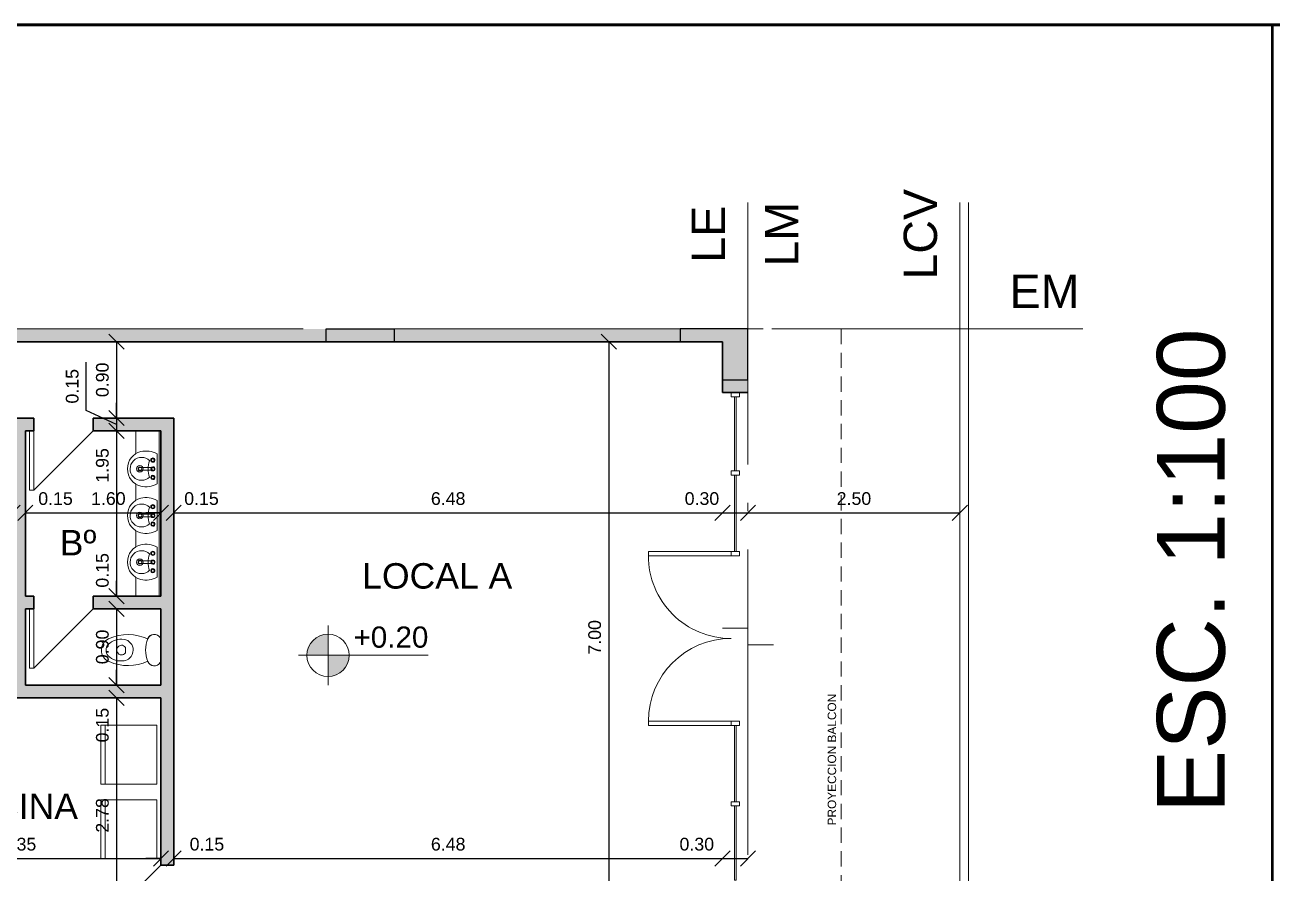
# Model space of a CAD drawing. Header units: metres. Extents: x 42 to 294, y -52 to 32.
# Drawn here: x 111.08 to 125.79, y 21.5 to 31.5 of the extents above; entities that cross this region are included whole.
import ezdxf

# ---------------------------------------------------------------- set-up
doc = ezdxf.new("R2010")
doc.units = ezdxf.units.M
doc.header["$LTSCALE"] = 0.15
doc.linetypes.add('ACAD_ISO02W100', pattern=[15, 12, -3])
doc.linetypes.add('ACAD_ISO04W100', pattern=[30, 24, -3, 0, -3])
doc.layers.get('0').update_dxf_attribs({"lineweight": 20})
for name, color, linetype, lineweight in [('A-DOORSYM', 1, 'Continuous', 9), ('A-FLOROTM', 6, 'Continuous', 13), ('A-WALL', 2, 'Continuous', 30), ('A-WALLCWM', 6, 'Continuous', 9), ('Accesorios', 4, 'Continuous', 20), ('F-AFFFEQM', 6, 'Continuous', 9), ('I-DETLFUM', 2, 'Continuous', 9), ('P-SANRFIM', 6, 'Continuous', 9), ('PROYECCIONES', 7, 'ACAD_ISO02W100', 9), ('RECUADRO', 82, 'Continuous', 50), ('S-GRIDIDM', 1, 'Continuous', 20)]:
    doc.layers.add(name, color=color, linetype=linetype, lineweight=lineweight)
doc.layers.add('Hatch', color=8, linetype='Continuous')
doc.layers.add('MUROS', color=11, linetype='Continuous')
doc.styles.get("Standard").update_dxf_attribs({"font": 'arial.ttf', "height": 0.15})
doc.dimstyles.new('Copy of Annotative', dxfattribs={"dimtxt": 0.15, "dimasz": 0.18, "dimexe": 0.18, "dimexo": 0.0625, "dimgap": 0.09, "dimtad": 1, "dimzin": 0, "dimdsep": 46, "dimtxsty": 'Standard', "dimblk": 'OBLIQUE', "dimcen": 0.09, "dimse1": 1, "dimse2": 1, "dimadec": 0, "dimazin": 0, "dimtfac": 1, "dimtofl": 0, "dimtmove": 0, "dimatfit": 3, "dimfxl": 1, "dimtolj": 1, "dimtzin": 0, "dimarcsym": 0})
doc.dimstyles.new('Cotas Pini', dxfattribs={"dimtxt": 0.15, "dimasz": 0.18, "dimexe": 0.18, "dimexo": 0.0625, "dimgap": 0.09, "dimtad": 1, "dimzin": 0, "dimdsep": 46, "dimtxsty": 'Standard', "dimblk": 'OBLIQUE', "dimcen": 0.09, "dimse1": 1, "dimse2": 1, "dimadec": 0, "dimazin": 0, "dimtfac": 1, "dimtofl": 0, "dimtmove": 0, "dimatfit": 3, "dimfxl": 1, "dimtolj": 1, "dimtzin": 0, "dimarcsym": 0})

# ---------------------------------------------------------------- blocks, each defined once
blk = doc.blocks.new('Panel de sistema - Acristalado-164-01 PBaja')
at = {"layer": 'A-WALLCWM'}
for p, q in [((0.4375, 0.01), (-0.4375, 0.01)), ((-0.4375, 0.01), (-0.4375, -0.01)), ((0.4375, -0.01), (0.4375, 0.01)), ((-0.4375, -0.01), (0.4375, -0.01))]:
    blk.add_line(p, q, dxfattribs=at)
blk = doc.blocks.new('Puerta de 1 hoja - 70x210 cm-73-01 PBaja')
at = {"layer": 'A-DOORSYM', "lineweight": 13}
for p, q in [((0.617, 0.775), (-0.083, 0.075)), ((0.617, 0.775), (-0.083, 0.075)), ((0.617, 0.075), (0.617, 0.775))]:
    blk.add_line(p, q, dxfattribs=at)
blk = doc.blocks.new('Puerta de 1 hoja - 70x210 cm-163-01 PBaja')
at = {"layer": 'A-DOORSYM', "lineweight": 13}
for p, q in [((0.617, 0.775), (-0.083, 0.075)), ((0.617, 0.775), (-0.083, 0.075)), ((0.617, 0.075), (0.617, 0.775))]:
    blk.add_line(p, q, dxfattribs=at)
blk = doc.blocks.new('Puerta de 1 hoja - 70x210 cm-140-01 PBaja')
at = {"layer": 'A-DOORSYM', "lineweight": 13}
for p, q in [((0.617, -0.775), (-0.083, -0.075)), ((0.617, -0.775), (-0.083, -0.075)), ((0.617, -0.075), (0.617, -0.775))]:
    blk.add_line(p, q, dxfattribs=at)
blk = doc.blocks.new('Dbl Glass _2_ - Puerta doble - vidrio-108-01 PBaja')
at = {"layer": 'A-DOORSYM', "lineweight": 13}
for p, q in [((-0.975, -0.05), (-0.975, -1.025)), ((0.975, -0.05), (0.975, -1.025))]:
    blk.add_line(p, q, dxfattribs=at)
at = {"layer": 'A-DOORSYM'}
for centre, start, end in [((-0.975, -0.05), 270, 0), ((0.975, -0.05), 180, 270)]:
    blk.add_arc(centre, 0.975, start, end, dxfattribs=at)
blk = doc.blocks.new('Panel de sistema - Acristalado-107-01 PBaja')
at = {"layer": 'A-WALLCWM'}
for p, q in [((0.45, 0.01), (-0.45, 0.01)), ((-0.45, 0.01), (-0.45, -0.01)), ((0.45, -0.01), (0.45, 0.01)), ((-0.45, -0.01), (0.45, -0.01))]:
    blk.add_line(p, q, dxfattribs=at)
blk = doc.blocks.new('Panel de sistema - Acristalado-106-01 PBaja')
at = {"layer": 'A-WALLCWM'}
for p, q in [((0.45, 0.01), (-0.45, 0.01)), ((-0.45, 0.01), (-0.45, -0.01)), ((0.45, -0.01), (0.45, 0.01)), ((-0.45, -0.01), (0.45, -0.01))]:
    blk.add_line(p, q, dxfattribs=at)
blk = doc.blocks.new('Panel de sistema - Acristalado-105-01 PBaja')
at = {"layer": 'A-WALLCWM'}
for p, q in [((0.4375, 0.01), (-0.4375, 0.01)), ((-0.4375, 0.01), (-0.4375, -0.01)), ((0.4375, -0.01), (0.4375, 0.01)), ((-0.4375, -0.01), (0.4375, -0.01))]:
    blk.add_line(p, q, dxfattribs=at)
blk = doc.blocks.new('Montante rectangular - Montante rectangular - 5x10 cm Aluminio-104-01 PBaja')
at = {"layer": 'A-WALLCWM'}
h = blk.add_hatch(dxfattribs=at)
h.set_pattern_fill('FP1_24', color=256, style=0, pattern_type=2)
h.set_pattern_definition([(315, (-0.113, 0.329), (0.25173, 0.25173), []), (315, (0.268, 0.329), (0.25173, 0.25173), [])])
h.paths.add_polyline_path([(-0.05, 0.05), (-0.05, -0.05), (0, -0.05), (0, 0.05)], flags=0)
at = {"layer": 'A-WALLCWM', "lineweight": 13}
for p, q in [((-0.05, 0.05), (-0.05, -0.05)), ((0, 0.05), (-0.05, 0.05)), ((0, -0.05), (0, 0.05)), ((-0.05, -0.05), (0, -0.05))]:
    blk.add_line(p, q, dxfattribs=at)
blk = doc.blocks.new('Montante rectangular - Montante rectangular - 5x10 cm Aluminio-103-01 PBaja')
at = {"layer": 'A-WALLCWM'}
h = blk.add_hatch(dxfattribs=at)
h.set_pattern_fill('FP1_25', color=256, style=0, pattern_type=2)
h.set_pattern_definition([(225, (0.103, 0.329), (0.25173, -0.25173), []), (225, (-0.278, 0.329), (0.25173, -0.25173), [])])
h.paths.add_polyline_path([(-0.025, 0.05), (0.025, 0.05), (0.025, -0.05), (-0.025, -0.05)], flags=0)
at = {"layer": 'A-WALLCWM', "lineweight": 13}
for p, q in [((-0.025, 0.05), (0.025, 0.05)), ((-0.025, -0.05), (-0.025, 0.05)), ((0.025, 0.05), (0.025, -0.05)), ((0.025, -0.05), (-0.025, -0.05))]:
    blk.add_line(p, q, dxfattribs=at)
blk = doc.blocks.new('Montante rectangular - Montante rectangular - 5x10 cm Aluminio-102-01 PBaja')
at = {"layer": 'A-WALLCWM'}
h = blk.add_hatch(dxfattribs=at)
h.set_pattern_fill('FP1_26', color=256, style=0, pattern_type=2)
h.set_pattern_definition([(225, (0.094, 0.329), (0.25173, -0.25173), []), (225, (-0.287, 0.329), (0.25173, -0.25173), [])])
h.paths.add_polyline_path([(-0.025, 0.05), (0.025, 0.05), (0.025, -0.05), (-0.025, -0.05)], flags=0)
at = {"layer": 'A-WALLCWM', "lineweight": 13}
for p, q in [((-0.025, 0.05), (0.025, 0.05)), ((-0.025, -0.05), (-0.025, 0.05)), ((0.025, 0.05), (0.025, -0.05)), ((0.025, -0.05), (-0.025, -0.05))]:
    blk.add_line(p, q, dxfattribs=at)
blk = doc.blocks.new('Montante rectangular - Montante rectangular - 5x10 cm Aluminio-101-01 PBaja')
at = {"layer": 'A-WALLCWM'}
h = blk.add_hatch(dxfattribs=at)
h.set_pattern_fill('FP1_27', color=256, style=0, pattern_type=2)
h.set_pattern_definition([(225, (0.074, 0.329), (0.25173, -0.25173), []), (225, (-0.307, 0.329), (0.25173, -0.25173), [])])
h.paths.add_polyline_path([(-0.025, 0.05), (0.025, 0.05), (0.025, -0.05), (-0.025, -0.05)], flags=0)
at = {"layer": 'A-WALLCWM', "lineweight": 13}
for p, q in [((-0.025, 0.05), (0.025, 0.05)), ((-0.025, -0.05), (-0.025, 0.05)), ((0.025, 0.05), (0.025, -0.05)), ((0.025, -0.05), (-0.025, -0.05))]:
    blk.add_line(p, q, dxfattribs=at)
blk = doc.blocks.new('Montante rectangular - Montante rectangular - 5x10 cm Aluminio-100-01 PBaja')
at = {"layer": 'A-WALLCWM'}
h = blk.add_hatch(dxfattribs=at)
h.set_pattern_fill('FP1_28', color=256, style=0, pattern_type=2)
h.set_pattern_definition([(225, (0.064, 0.329), (0.25173, -0.25173), []), (225, (-0.317, 0.329), (0.25173, -0.25173), [])])
h.paths.add_polyline_path([(-0.025, 0.05), (0.025, 0.05), (0.025, -0.05), (-0.025, -0.05)], flags=0)
at = {"layer": 'A-WALLCWM', "lineweight": 13}
for p, q in [((-0.025, 0.05), (0.025, 0.05)), ((-0.025, -0.05), (-0.025, 0.05)), ((0.025, 0.05), (0.025, -0.05)), ((0.025, -0.05), (-0.025, -0.05))]:
    blk.add_line(p, q, dxfattribs=at)
blk = doc.blocks.new('WC w Cistern _5_ - 540 x 360mm-55-01 PBaja')
at = {"layer": 'P-SANRFIM'}
for p, q in [((-0.147, 0), (-0.147, -0.009)), ((-0.147, 0), (-0.147, -0.009)), ((0.147, -0.009), (0.147, 0)), ((0.147, -0.009), (0.147, 0)), ((-0.043, -0.431), (-0.031, -0.418)), ((-0.031, -0.418), (0.031, -0.418)), ((0.031, -0.418), (0.043, -0.431))]:
    blk.add_line(p, q, dxfattribs=at)
for centre, radius, start, end in [((-0.103, -0.079), 0.0825, 122.2745, 248.8192), ((-0.103, -0.079), 0.0825, 122.2745, 246.8782), ((0.103, -0.079), 0.0825, 291.1808, 57.7255), ((0.103, -0.079), 0.0825, 293.1218, 57.7255), ((0.375, -0.388), 0.558, 155.3545, 203.7969), ((0.375, -0.388), 0.558, 155.3903, 203.7969), ((0, 0.162), 0.344, 246.8782, 293.1218), ((-0.375, -0.388), 0.558, 336.2031, 24.6455), ((-0.375, -0.388), 0.558, 336.2031, 24.6097), ((0.091, -0.47), 0.22, 170.9061, 224.3974), ((0, -0.456), 0.128, 89.9985, 170.9061), ((-0.008, -0.466), 0.05, 135, 197.1865), ((0, -0.456), 0.128, 42.4453, 90.0015), ((0.008, -0.466), 0.05, 342.8171, 45), ((-0.091, -0.47), 0.22, 315.6026, 9.0939), ((0, -0.456), 0.128, 9.0939, 42.4453), ((0, -0.464), 0.0581, 197.1865, 342.8171), ((0.001, -0.553), 0.15, 203.7969, 269.4689), ((0.001, -0.553), 0.15, 203.7969, 269.4689), ((-0.008, -0.567), 0.0816, 224.3974, 275.8355), ((-0.001, -0.553), 0.15, 270.5311, 336.2031), ((-0.001, -0.553), 0.15, 270.5311, 336.2031), ((0.008, -0.567), 0.0816, 264.1645, 315.6026)]:
    blk.add_arc(centre, radius, start, end, dxfattribs=at)
blk = doc.blocks.new('Sink - Cloakroom - 440 x 350mm-52-01 PBaja')
at = {"layer": 'P-SANRFIM'}
for p, q in [((-0.015, 0.215), (-0.015, 0.071)), ((0.015, 0.215), (0.015, 0.071)), ((-0.177, 0), (0.177, 0)), ((0.177, 0), (-0.177, 0))]:
    blk.add_line(p, q, dxfattribs=at)
for centre, radius, start, end in [((-0.006, 0.145), 0.204, 88.3442, 166.3649), ((-0.006, 0.145), 0.204, 88.3442, 166.3649), ((0, 0.184), 0.135, 314.9444, 224.5371), ((0.006, 0.145), 0.204, 13.6351, 91.6558), ((0.006, 0.145), 0.204, 13.6351, 91.6558), ((0.053, 0.131), 0.264, 166.3649, 209.6351), ((0.053, 0.131), 0.264, 166.3649, 209.6351), ((0, 0.204), 0.0386, 0, 180), ((0, 0.204), 0.0386, 180, 0), ((0, 0.204), 0.0235, 0, 180), ((0, 0.204), 0.0235, 180, 0), ((-0.053, 0.131), 0.264, 330.3649, 13.6351), ((-0.053, 0.131), 0.264, 330.3649, 13.6351), ((-0.101, 0.051), 0.025, 360, 180), ((-0.101, 0.051), 0.025, 180, 360), ((-0.101, 0.051), 0.017, 0, 180), ((-0.101, 0.051), 0.017, 180, 0), ((-0.002, -0.16), 0.267, 68.6801, 110.8014), ((0, 0.051), 0.025, 360, 180), ((0, 0.051), 0.025, 180, 360), ((-0.001, 0.049), 0.0168, 90, 270), ((-0.001, 0.049), 0.0168, 270, 90), ((0.104, 0.051), 0.025, 0, 180), ((0.104, 0.051), 0.025, 180, 0), ((0.104, 0.05), 0.017, 0, 180), ((0.104, 0.05), 0.017, 180, 0)]:
    blk.add_arc(centre, radius, start, end, dxfattribs=at)
blk.add_ellipse((0, 0.215), major_axis=(0.015, 0), ratio=0.428525, start_param=0, end_param=3.141593, dxfattribs=at)
blk = doc.blocks.new('Basins w Vanity Unit - Basins w Vanity Unit-53-01 PBaja')
at = {"layer": 'I-DETLFUM'}
for p, q in [((-0.493, 0.295), (-0.714, 0.295)), ((0.057, 0.295), (-0.135, 0.295)), ((0.607, 0.295), (0.415, 0.295)), ((1.236, 0.295), (0.965, 0.295)), ((-0.714, 0.02), (1.236, 0.02))]:
    blk.add_line(p, q, dxfattribs=at)
blk = doc.blocks.new('Refrigerator - 695 x 1650 x 660mm-38-01 PBaja')
at = {"layer": 'F-AFFFEQM'}
for p, q in [((0.695, -0.102), (0, -0.102)), ((0, -0.102), (0, -0.762)), ((0, -0.102), (0.695, -0.102)), ((0, -0.762), (0, -0.102)), ((0.695, -0.762), (0.695, -0.102)), ((0.695, -0.102), (0.695, -0.762)), ((0.695, -0.152), (0, -0.152)), ((0, -0.762), (0.695, -0.762)), ((0.695, -0.762), (0, -0.762))]:
    blk.add_line(p, q, dxfattribs=at)
blk = doc.blocks.new('_Oblique')
at = {"color": 0, "linetype": 'ByBlock', "lineweight": -2}
blk.add_line((-0.5, -0.5), (0.5, 0.5), dxfattribs=at)
blk = doc.blocks.new('*D2685')
at = {"color": 0, "lineweight": -2, "ltscale": 0.1, "transparency": 16777216}
for p, q in [((110.933, 25.752), (110.753, 25.752)), ((111.083, 25.752), (111.263, 25.752))]:
    blk.add_line(p, q, dxfattribs=at)
at = {"layer": 'Defpoints', "color": 0, "ltscale": 0.1, "transparency": 16777216}
for p in [(111.083, 25.752), (111.083, 25.752), (110.933, 25.744)]:
    blk.add_point(p, dxfattribs=at)
at = {"color": 0, "lineweight": -2, "ltscale": 0.1, "transparency": 16777216, "xscale": 0.18, "yscale": 0.18, "zscale": 0.18}
blk.add_blockref('_Oblique', (110.933, 25.752), dxfattribs=at)
at = {"color": 0, "lineweight": -2, "ltscale": 0.1, "transparency": 16777216, "xscale": 0.18, "yscale": 0.18, "zscale": 0.18, "rotation": 180}
blk.add_blockref('_Oblique', (111.083, 25.752), dxfattribs=at)
at = {"color": 0, "ltscale": 0.1, "transparency": 16777216, "insert": (111.439, 25.918), "char_height": 0.15, "attachment_point": 5}
blk.add_mtext('\\A1;0.15', dxfattribs=at)
blk = doc.blocks.new('*D2686')
at = {"color": 0, "lineweight": -2, "ltscale": 0.1, "transparency": 16777216}
blk.add_line((111.083, 25.752), (112.683, 25.752), dxfattribs=at)
at = {"layer": 'Defpoints', "color": 0, "ltscale": 0.1, "transparency": 16777216}
for p in [(111.083, 25.752), (112.683, 25.754), (112.683, 25.752)]:
    blk.add_point(p, dxfattribs=at)
at = {"color": 0, "lineweight": -2, "ltscale": 0.1, "transparency": 16777216, "xscale": 0.18, "yscale": 0.18, "zscale": 0.18, "rotation": 180}
blk.add_blockref('_Oblique', (111.083, 25.752), dxfattribs=at)
at = {"color": 0, "lineweight": -2, "ltscale": 0.1, "transparency": 16777216, "xscale": 0.18, "yscale": 0.18, "zscale": 0.18}
blk.add_blockref('_Oblique', (112.683, 25.752), dxfattribs=at)
at = {"color": 0, "ltscale": 0.1, "transparency": 16777216, "insert": (112.062, 25.918), "char_height": 0.15, "attachment_point": 5}
blk.add_mtext('\\A1;1.60', dxfattribs=at)
blk = doc.blocks.new('*D2687')
at = {"color": 0, "lineweight": -2, "ltscale": 0.1, "transparency": 16777216}
for p, q in [((112.683, 25.752), (112.503, 25.752)), ((112.833, 25.752), (113.013, 25.752))]:
    blk.add_line(p, q, dxfattribs=at)
at = {"layer": 'Defpoints', "color": 0, "ltscale": 0.1, "transparency": 16777216}
for p in [(112.683, 25.754), (112.833, 25.752), (112.833, 25.752)]:
    blk.add_point(p, dxfattribs=at)
at = {"color": 0, "lineweight": -2, "ltscale": 0.1, "transparency": 16777216, "xscale": 0.18, "yscale": 0.18, "zscale": 0.18}
blk.add_blockref('_Oblique', (112.683, 25.752), dxfattribs=at)
at = {"color": 0, "lineweight": -2, "ltscale": 0.1, "transparency": 16777216, "xscale": 0.18, "yscale": 0.18, "zscale": 0.18, "rotation": 180}
blk.add_blockref('_Oblique', (112.833, 25.752), dxfattribs=at)
at = {"color": 0, "ltscale": 0.1, "transparency": 16777216, "insert": (113.161, 25.918), "char_height": 0.15, "attachment_point": 5}
blk.add_mtext('\\A1;0.15', dxfattribs=at)
blk = doc.blocks.new('*D2688')
at = {"color": 0, "lineweight": -2, "ltscale": 0.1, "transparency": 16777216}
blk.add_line((112.833, 25.752), (119.308, 25.752), dxfattribs=at)
at = {"layer": 'Defpoints', "color": 0, "ltscale": 0.1, "transparency": 16777216}
for p in [(119.308, 27.169), (112.833, 25.752), (119.308, 25.752)]:
    blk.add_point(p, dxfattribs=at)
at = {"color": 0, "lineweight": -2, "ltscale": 0.1, "transparency": 16777216, "xscale": 0.18, "yscale": 0.18, "zscale": 0.18, "rotation": 180}
blk.add_blockref('_Oblique', (112.833, 25.752), dxfattribs=at)
at = {"color": 0, "lineweight": -2, "ltscale": 0.1, "transparency": 16777216, "xscale": 0.18, "yscale": 0.18, "zscale": 0.18}
blk.add_blockref('_Oblique', (119.308, 25.752), dxfattribs=at)
at = {"color": 0, "ltscale": 0.1, "transparency": 16777216, "insert": (116.071, 25.918), "char_height": 0.15, "attachment_point": 5}
blk.add_mtext('\\A1;6.48', dxfattribs=at)
blk = doc.blocks.new('*D2689')
at = {"color": 0, "lineweight": -2, "ltscale": 0.1, "transparency": 16777216}
blk.add_line((119.308, 25.752), (119.608, 25.752), dxfattribs=at)
at = {"layer": 'Defpoints', "color": 0, "ltscale": 0.1, "transparency": 16777216}
for p in [(119.308, 27.169), (119.608, 27.169), (119.608, 25.752)]:
    blk.add_point(p, dxfattribs=at)
at = {"color": 0, "lineweight": -2, "ltscale": 0.1, "transparency": 16777216, "xscale": 0.18, "yscale": 0.18, "zscale": 0.18, "rotation": 180}
blk.add_blockref('_Oblique', (119.308, 25.752), dxfattribs=at)
at = {"color": 0, "lineweight": -2, "ltscale": 0.1, "transparency": 16777216, "xscale": 0.18, "yscale": 0.18, "zscale": 0.18}
blk.add_blockref('_Oblique', (119.608, 25.752), dxfattribs=at)
at = {"color": 0, "ltscale": 0.1, "transparency": 16777216, "insert": (119.065, 25.918), "char_height": 0.15, "attachment_point": 5}
blk.add_mtext('\\A1;0.30', dxfattribs=at)
blk = doc.blocks.new('*D2690')
at = {"color": 0, "lineweight": -2, "ltscale": 0.1, "transparency": 16777216}
blk.add_line((119.608, 25.752), (122.108, 25.752), dxfattribs=at)
at = {"layer": 'Defpoints', "color": 0, "ltscale": 0.1, "transparency": 16777216}
for p in [(119.608, 27.169), (122.108, 25.752), (122.108, 25.616)]:
    blk.add_point(p, dxfattribs=at)
at = {"color": 0, "lineweight": -2, "ltscale": 0.1, "transparency": 16777216, "xscale": 0.18, "yscale": 0.18, "zscale": 0.18, "rotation": 180}
blk.add_blockref('_Oblique', (119.608, 25.752), dxfattribs=at)
at = {"color": 0, "lineweight": -2, "ltscale": 0.1, "transparency": 16777216, "xscale": 0.18, "yscale": 0.18, "zscale": 0.18}
blk.add_blockref('_Oblique', (122.108, 25.752), dxfattribs=at)
at = {"color": 0, "ltscale": 0.1, "transparency": 16777216, "insert": (120.858, 25.918), "char_height": 0.15, "attachment_point": 5}
blk.add_mtext('\\A1;2.50', dxfattribs=at)
blk = doc.blocks.new('*D2650')
at = {"color": 0, "lineweight": -2, "ltscale": 0.1, "transparency": 16777216}
blk.add_line((109.333, 21.675), (112.683, 21.675), dxfattribs=at)
at = {"layer": 'Defpoints', "color": 0, "ltscale": 0.1, "transparency": 16777216}
for p in [(109.333, 21.675), (112.683, 21.675), (112.683, 21.675)]:
    blk.add_point(p, dxfattribs=at)
at = {"color": 0, "lineweight": -2, "ltscale": 0.1, "transparency": 16777216, "xscale": 0.18, "yscale": 0.18, "zscale": 0.18, "rotation": 180}
blk.add_blockref('_Oblique', (109.333, 21.675), dxfattribs=at)
at = {"color": 0, "lineweight": -2, "ltscale": 0.1, "transparency": 16777216, "xscale": 0.18, "yscale": 0.18, "zscale": 0.18}
blk.add_blockref('_Oblique', (112.683, 21.675), dxfattribs=at)
at = {"color": 0, "ltscale": 0.1, "transparency": 16777216, "insert": (111.008, 21.842), "char_height": 0.15, "attachment_point": 5}
blk.add_mtext('\\A1;3.35', dxfattribs=at)
blk = doc.blocks.new('*D2651')
at = {"color": 0, "lineweight": -2, "ltscale": 0.1, "transparency": 16777216}
for p, q in [((112.683, 21.675), (112.503, 21.675)), ((112.833, 21.675), (113.013, 21.675))]:
    blk.add_line(p, q, dxfattribs=at)
at = {"layer": 'Defpoints', "color": 0, "ltscale": 0.1, "transparency": 16777216}
for p in [(112.683, 21.675), (112.833, 21.675), (112.833, 21.675)]:
    blk.add_point(p, dxfattribs=at)
at = {"color": 0, "lineweight": -2, "ltscale": 0.1, "transparency": 16777216, "xscale": 0.18, "yscale": 0.18, "zscale": 0.18}
blk.add_blockref('_Oblique', (112.683, 21.675), dxfattribs=at)
at = {"color": 0, "lineweight": -2, "ltscale": 0.1, "transparency": 16777216, "xscale": 0.18, "yscale": 0.18, "zscale": 0.18, "rotation": 180}
blk.add_blockref('_Oblique', (112.833, 21.675), dxfattribs=at)
at = {"color": 0, "ltscale": 0.1, "transparency": 16777216, "insert": (113.225, 21.842), "char_height": 0.15, "attachment_point": 5}
blk.add_mtext('\\A1;0.15', dxfattribs=at)
blk = doc.blocks.new('*D2652')
at = {"color": 0, "lineweight": -2, "ltscale": 0.1, "transparency": 16777216}
blk.add_line((112.833, 21.675), (119.308, 21.675), dxfattribs=at)
at = {"layer": 'Defpoints', "color": 0, "ltscale": 0.1, "transparency": 16777216}
for p in [(112.833, 21.675), (119.308, 21.675), (119.308, 21.668)]:
    blk.add_point(p, dxfattribs=at)
at = {"color": 0, "lineweight": -2, "ltscale": 0.1, "transparency": 16777216, "xscale": 0.18, "yscale": 0.18, "zscale": 0.18, "rotation": 180}
blk.add_blockref('_Oblique', (112.833, 21.675), dxfattribs=at)
at = {"color": 0, "lineweight": -2, "ltscale": 0.1, "transparency": 16777216, "xscale": 0.18, "yscale": 0.18, "zscale": 0.18}
blk.add_blockref('_Oblique', (119.308, 21.675), dxfattribs=at)
at = {"color": 0, "ltscale": 0.1, "transparency": 16777216, "insert": (116.071, 21.842), "char_height": 0.15, "attachment_point": 5}
blk.add_mtext('\\A1;6.48', dxfattribs=at)
blk = doc.blocks.new('*D2653')
at = {"color": 0, "lineweight": -2, "ltscale": 0.1, "transparency": 16777216}
blk.add_line((119.308, 21.675), (119.608, 21.675), dxfattribs=at)
at = {"layer": 'Defpoints', "color": 0, "ltscale": 0.1, "transparency": 16777216}
for p in [(119.308, 21.668), (119.608, 21.675), (119.608, 21.675)]:
    blk.add_point(p, dxfattribs=at)
at = {"color": 0, "lineweight": -2, "ltscale": 0.1, "transparency": 16777216, "xscale": 0.18, "yscale": 0.18, "zscale": 0.18, "rotation": 180}
blk.add_blockref('_Oblique', (119.308, 21.675), dxfattribs=at)
at = {"color": 0, "lineweight": -2, "ltscale": 0.1, "transparency": 16777216, "xscale": 0.18, "yscale": 0.18, "zscale": 0.18}
blk.add_blockref('_Oblique', (119.608, 21.675), dxfattribs=at)
at = {"color": 0, "ltscale": 0.1, "transparency": 16777216, "insert": (119.004, 21.842), "char_height": 0.15, "attachment_point": 5}
blk.add_mtext('\\A1;0.30', dxfattribs=at)
blk = doc.blocks.new('*D2606')
at = {"color": 0, "lineweight": -2, "ltscale": 0.1, "transparency": 16777216}
blk.add_line((112.159, 27.769), (112.159, 26.869), dxfattribs=at)
at = {"layer": 'Defpoints', "color": 0, "ltscale": 0.1, "transparency": 16777216}
for p in [(112.159, 27.769), (112.159, 26.869), (112.159, 26.869)]:
    blk.add_point(p, dxfattribs=at)
at = {"color": 0, "lineweight": -2, "ltscale": 0.1, "transparency": 16777216, "xscale": 0.18, "yscale": 0.18, "zscale": 0.18}
for p, rotation in [((112.159, 27.769), 90), ((112.159, 26.869), 270)]:
    blk.add_blockref('_Oblique', p, dxfattribs=dict(at, rotation=rotation))
at = {"color": 0, "ltscale": 0.1, "transparency": 16777216, "insert": (111.992, 27.319), "char_height": 0.15, "attachment_point": 5, "rotation": 90}
blk.add_mtext('\\A1;0.90', dxfattribs=at)
blk = doc.blocks.new('*D2607')
at = {"color": 0, "lineweight": -2, "ltscale": 0.1, "transparency": 16777216}
for p, q in [((111.802, 26.958), (111.802, 27.528)), ((112.159, 26.794), (111.802, 26.958)), ((112.159, 26.869), (112.159, 27.049)), ((112.159, 26.869), (112.159, 26.719)), ((112.159, 26.719), (112.159, 26.539))]:
    blk.add_line(p, q, dxfattribs=at)
at = {"layer": 'Defpoints', "color": 0, "ltscale": 0.1, "transparency": 16777216}
for p in [(112.159, 26.869), (112.159, 26.719), (112.159, 26.719)]:
    blk.add_point(p, dxfattribs=at)
at = {"color": 0, "lineweight": -2, "ltscale": 0.1, "transparency": 16777216, "xscale": 0.18, "yscale": 0.18, "zscale": 0.18}
for p, rotation in [((112.159, 26.869), 270), ((112.159, 26.719), 90)]:
    blk.add_blockref('_Oblique', p, dxfattribs=dict(at, rotation=rotation))
at = {"color": 0, "ltscale": 0.1, "transparency": 16777216, "insert": (111.636, 27.243), "char_height": 0.15, "attachment_point": 5, "rotation": 90}
blk.add_mtext('\\A1;0.15', dxfattribs=at)
blk = doc.blocks.new('*D2608')
at = {"color": 0, "lineweight": -2, "ltscale": 0.1, "transparency": 16777216}
blk.add_line((112.159, 26.719), (112.159, 24.769), dxfattribs=at)
at = {"layer": 'Defpoints', "color": 0, "ltscale": 0.1, "transparency": 16777216}
for p in [(112.159, 26.719), (112.159, 24.769), (112.159, 24.769)]:
    blk.add_point(p, dxfattribs=at)
at = {"color": 0, "lineweight": -2, "ltscale": 0.1, "transparency": 16777216, "xscale": 0.18, "yscale": 0.18, "zscale": 0.18}
for p, rotation in [((112.159, 26.719), 90), ((112.159, 24.769), 270)]:
    blk.add_blockref('_Oblique', p, dxfattribs=dict(at, rotation=rotation))
at = {"color": 0, "ltscale": 0.1, "transparency": 16777216, "insert": (111.992, 26.31), "char_height": 0.15, "attachment_point": 5, "rotation": 90}
blk.add_mtext('\\A1;1.95', dxfattribs=at)
blk = doc.blocks.new('*D2609')
at = {"color": 0, "lineweight": -2, "ltscale": 0.1, "transparency": 16777216}
for p, q in [((112.159, 24.769), (112.159, 24.949)), ((112.159, 24.619), (112.159, 24.439))]:
    blk.add_line(p, q, dxfattribs=at)
at = {"layer": 'Defpoints', "color": 0, "ltscale": 0.1, "transparency": 16777216}
for p in [(112.159, 24.769), (112.159, 24.619), (112.159, 24.619)]:
    blk.add_point(p, dxfattribs=at)
at = {"color": 0, "lineweight": -2, "ltscale": 0.1, "transparency": 16777216, "xscale": 0.18, "yscale": 0.18, "zscale": 0.18}
for p, rotation in [((112.159, 24.769), 270), ((112.159, 24.619), 90)]:
    blk.add_blockref('_Oblique', p, dxfattribs=dict(at, rotation=rotation))
at = {"color": 0, "ltscale": 0.1, "transparency": 16777216, "insert": (111.992, 25.072), "char_height": 0.15, "attachment_point": 5, "rotation": 90}
blk.add_mtext('\\A1;0.15', dxfattribs=at)
blk = doc.blocks.new('*D2610')
at = {"color": 0, "lineweight": -2, "ltscale": 0.1, "transparency": 16777216}
blk.add_line((112.159, 24.619), (112.159, 23.719), dxfattribs=at)
at = {"layer": 'Defpoints', "color": 0, "ltscale": 0.1, "transparency": 16777216}
for p in [(112.159, 24.619), (112.159, 23.719), (112.159, 23.719)]:
    blk.add_point(p, dxfattribs=at)
at = {"color": 0, "lineweight": -2, "ltscale": 0.1, "transparency": 16777216, "xscale": 0.18, "yscale": 0.18, "zscale": 0.18}
for p, rotation in [((112.159, 24.619), 90), ((112.159, 23.719), 270)]:
    blk.add_blockref('_Oblique', p, dxfattribs=dict(at, rotation=rotation))
at = {"color": 0, "ltscale": 0.1, "transparency": 16777216, "insert": (111.992, 24.169), "char_height": 0.15, "attachment_point": 5, "rotation": 90}
blk.add_mtext('\\A1;0.90', dxfattribs=at)
blk = doc.blocks.new('*D2611')
at = {"color": 0, "lineweight": -2, "ltscale": 0.1, "transparency": 16777216}
for p, q in [((112.159, 23.719), (112.159, 23.899)), ((112.159, 23.569), (112.159, 23.389))]:
    blk.add_line(p, q, dxfattribs=at)
at = {"layer": 'Defpoints', "color": 0, "ltscale": 0.1, "transparency": 16777216}
for p in [(112.159, 23.719), (112.159, 23.569), (112.159, 23.569)]:
    blk.add_point(p, dxfattribs=at)
at = {"color": 0, "lineweight": -2, "ltscale": 0.1, "transparency": 16777216, "xscale": 0.18, "yscale": 0.18, "zscale": 0.18}
for p, rotation in [((112.159, 23.719), 270), ((112.159, 23.569), 90)]:
    blk.add_blockref('_Oblique', p, dxfattribs=dict(at, rotation=rotation))
at = {"color": 0, "ltscale": 0.1, "transparency": 16777216, "insert": (111.992, 23.247), "char_height": 0.15, "attachment_point": 5, "rotation": 90}
blk.add_mtext('\\A1;0.15', dxfattribs=at)
blk = doc.blocks.new('*D2612')
at = {"color": 0, "lineweight": -2, "ltscale": 0.1, "transparency": 16777216}
blk.add_line((112.159, 23.569), (112.159, 20.794), dxfattribs=at)
at = {"layer": 'Defpoints', "color": 0, "ltscale": 0.1, "transparency": 16777216}
for p in [(112.159, 23.569), (112.159, 20.794), (112.159, 20.794)]:
    blk.add_point(p, dxfattribs=at)
at = {"color": 0, "lineweight": -2, "ltscale": 0.1, "transparency": 16777216, "xscale": 0.18, "yscale": 0.18, "zscale": 0.18}
for p, rotation in [((112.159, 23.569), 90), ((112.159, 20.794), 270)]:
    blk.add_blockref('_Oblique', p, dxfattribs=dict(at, rotation=rotation))
at = {"color": 0, "ltscale": 0.1, "transparency": 16777216, "insert": (111.992, 22.182), "char_height": 0.15, "attachment_point": 5, "rotation": 90}
blk.add_mtext('\\A1;2.78', dxfattribs=at)
blk = doc.blocks.new('*D2624')
at = {"color": 0, "lineweight": -2, "ltscale": 0.1, "transparency": 16777216}
blk.add_line((117.967, 27.769), (117.967, 20.794), dxfattribs=at)
at = {"layer": 'Defpoints', "color": 0, "ltscale": 0.1, "transparency": 16777216}
for p in [(117.967, 27.769), (117.967, 20.794), (117.967, 20.794)]:
    blk.add_point(p, dxfattribs=at)
at = {"color": 0, "lineweight": -2, "ltscale": 0.1, "transparency": 16777216, "xscale": 0.18, "yscale": 0.18, "zscale": 0.18}
for p, rotation in [((117.967, 27.769), 90), ((117.967, 20.794), 270)]:
    blk.add_blockref('_Oblique', p, dxfattribs=dict(at, rotation=rotation))
at = {"color": 0, "ltscale": 0.1, "transparency": 16777216, "insert": (117.8, 24.282), "char_height": 0.15, "attachment_point": 5, "rotation": 90}
blk.add_mtext('\\A1;7.00', dxfattribs=at)

msp = doc.modelspace()

# ---------------------------------------------------------------- hatches: boundary and pattern name
at = {"ltscale": 0.1}
h = msp.add_hatch(color=256, dxfattribs=at)
h.paths.add_polyline_path([(114.654, 24.32, 0.414214), (114.404, 24.07), (114.404, 24.07), (114.654, 24.07)])
h.paths.add_polyline_path([(114.904, 24.07), (114.654, 24.07), (114.654, 23.82, 0.414214)])
at = {"layer": 'Hatch', "ltscale": 0.2}
for points in [[(115.433, 27.769), (115.433, 27.919), (114.633, 27.919), (114.633, 27.769)], [(119.308, 27.319), (119.608, 27.319), (119.608, 27.919), (118.808, 27.919), (118.808, 27.769), (119.308, 27.769)]]:
    msp.add_hatch(color=256, dxfattribs=at).paths.add_polyline_path(points)
at = {"layer": 'MUROS', "ltscale": 0.1}
h = msp.add_hatch(color=256, dxfattribs=at)
h.paths.add_polyline_path([(100.933, 27.919), (97.133, 27.919), (97.133, 27.769), (100.933, 27.769)])
h.paths.add_polyline_path([(96.533, 27.469), (96.233, 27.469), (96.233, 23.969), (96.533, 23.969), (96.533, 25.094), (96.633, 25.094), (96.633, 25.244), (96.583, 25.244), (96.533, 25.244)])
h.paths.add_polyline_path([(96.492, 22.947), (96.47, 22.947), (96.425, 22.947), (96.425, 22.992), (96.447, 23.906), (96.425, 23.906), (96.425, 23.938), (96.233, 23.938), (96.233, 22.001), (96.425, 22.001), (96.47, 21.996), (96.47, 22.033), (96.492, 22.033)])
h.paths.add_polyline_path([(102.033, 23.344), (101.733, 23.344), (101.733, 22.794), (97.883, 22.794), (97.883, 24.194), (97.733, 24.194), (97.733, 21.544), (97.883, 21.544), (97.883, 22.644), (101.733, 22.644), (101.733, 22.394), (102.033, 22.394)])
h.paths.add_polyline_path([(102.033, 27.019), (101.733, 27.019), (101.733, 26.844), (101.683, 26.844), (101.683, 26.744), (101.733, 26.744), (101.733, 26.044), (101.733, 25.244), (100.933, 25.244), (100.933, 26.744), (100.983, 26.744), (100.983, 26.844), (100.783, 26.844), (100.783, 26.744), (100.833, 26.744), (100.833, 26.044), (100.833, 25.244), (100.033, 25.244), (100.033, 26.744), (100.083, 26.744), (100.083, 26.844), (98.333, 26.844), (98.333, 26.244), (98.433, 26.244), (98.433, 26.744), (99.933, 26.744), (99.933, 25.244), (98.433, 25.244), (98.433, 25.344), (98.333, 25.344), (98.333, 25.244), (97.533, 25.244), (97.533, 25.094), (97.733, 25.094), (97.733, 24.994), (97.883, 24.994), (97.883, 25.044), (97.883, 25.094), (98.733, 25.094), (98.733, 24.194), (98.883, 24.194), (98.883, 24.294), (98.833, 24.294), (98.833, 24.994), (98.833, 25.094), (100.233, 25.094), (100.233, 24.294), (99.583, 24.294), (99.583, 24.194), (100.983, 24.194), (100.983, 24.294), (100.333, 24.294), (100.333, 25.094), (101.733, 25.094), (101.733, 24.294), (101.683, 24.294), (101.683, 24.194), (101.733, 24.194), (101.733, 23.944), (102.033, 23.944)])
h.paths.add_polyline_path([(107.033, 20.794), (106.533, 20.794), (106.533, 20.494), (107.033, 20.494)])
h.paths.add_polyline_path([(109.033, 20.794), (107.983, 20.794), (107.933, 20.794), (107.933, 20.494), (109.033, 20.494)])
h.paths.add_polyline_path([(112.833, 26.869), (111.883, 26.869), (111.883, 26.719), (112.683, 26.719), (112.683, 24.769), (111.883, 24.769), (111.883, 24.619), (112.683, 24.619), (112.683, 23.719), (111.083, 23.719), (111.083, 24.619), (111.183, 24.619), (111.183, 24.769), (111.083, 24.769), (111.083, 26.719), (111.183, 26.719), (111.183, 26.869), (110.833, 26.869), (110.833, 26.719), (110.883, 26.719), (110.933, 26.719), (110.933, 24.769), (110.833, 24.769), (110.833, 24.619), (110.883, 24.619), (110.933, 24.619), (110.933, 23.719), (109.333, 23.719), (109.333, 24.619), (110.133, 24.619), (110.133, 24.769), (109.333, 24.769), (109.333, 26.719), (110.133, 26.719), (110.133, 26.869), (109.333, 26.869), (109.333, 27.019), (109.033, 27.019), (109.033, 23.244), (109.333, 23.244), (109.333, 23.569), (112.683, 23.569), (112.683, 21.594), (112.833, 21.594)])
h.paths.add_polyline_path([(114.633, 27.919), (110.133, 27.919), (110.133, 27.769), (114.633, 27.769)])
h.paths.add_polyline_path([(118.808, 27.919), (115.433, 27.919), (115.433, 27.769), (118.808, 27.769)])
h.paths.add_polyline_path([(119.608, 27.319), (119.308, 27.319), (119.308, 27.169), (119.608, 27.169)])
h.paths.add_polyline_path([(109.333, 21.244), (109.033, 21.244), (109.033, 21.094), (109.333, 21.094)])

# ---------------------------------------------------------------- linework, layer by layer
at = {"ltscale": 0.1}
for p, q in [((114.654, 24.32), (114.654, 24.42)), ((114.654, 23.82), (114.654, 24.32)), ((114.404, 24.07), (114.304, 24.07)), ((114.404, 24.07), (115.836, 24.07)), ((114.654, 23.82), (114.654, 23.72))]:
    msp.add_line(p, q, dxfattribs=at)
msp.add_circle((114.654, 24.07), 0.25, dxfattribs=at)
at = {"layer": 'A-DOORSYM', "ltscale": 0.1}
for p, q in [((111.133, 26.019), (111.133, 26.719)), ((111.133, 26.719), (111.183, 26.719)), ((111.183, 26.019), (111.133, 26.019)), ((118.433, 25.244), (118.433, 25.294)), ((118.433, 25.294), (119.408, 25.294)), ((119.408, 25.294), (119.408, 25.244)), ((111.133, 23.919), (111.133, 24.619)), ((111.133, 24.619), (111.183, 24.619)), ((111.183, 23.919), (111.133, 23.919)), ((118.433, 23.294), (118.433, 23.244)), ((119.408, 23.244), (119.408, 23.294)), ((118.433, 23.244), (119.408, 23.244))]:
    msp.add_line(p, q, dxfattribs=at)
at = {"layer": 'A-FLOROTM'}
for p, q in [((122.108, 7.918), (122.108, 29.411)), ((122.208, 7.918), (122.208, 29.411))]:
    msp.add_line(p, q, dxfattribs=at)
at = {"layer": 'A-WALL', "lineweight": 35}
for p, q in [((109.333, 27.769), (119.308, 27.769)), ((119.308, 27.769), (119.308, 27.169)), ((119.308, 27.169), (119.608, 27.169)), ((111.183, 26.869), (110.833, 26.869)), ((111.183, 26.869), (110.833, 26.869)), ((111.183, 26.719), (111.183, 26.869)), ((111.183, 26.719), (111.183, 26.869)), ((112.833, 26.869), (111.883, 26.869)), ((111.883, 26.869), (111.883, 26.719)), ((111.883, 26.869), (111.883, 26.719)), ((112.833, 21.594), (112.833, 26.869)), ((111.083, 26.719), (111.183, 26.719)), ((111.083, 24.769), (111.083, 26.719)), ((111.083, 26.719), (111.183, 26.719)), ((111.083, 24.769), (111.083, 26.719)), ((111.883, 26.719), (112.683, 26.719)), ((112.683, 26.719), (112.683, 24.769)), ((111.183, 24.769), (111.083, 24.769)), ((111.183, 24.769), (111.083, 24.769)), ((111.183, 24.619), (111.183, 24.769)), ((111.183, 24.619), (111.183, 24.769)), ((112.683, 24.769), (111.883, 24.769)), ((111.883, 24.769), (111.883, 24.619)), ((111.883, 24.769), (111.883, 24.619)), ((111.083, 24.619), (111.183, 24.619)), ((111.083, 23.719), (111.083, 24.619)), ((111.083, 24.619), (111.183, 24.619)), ((111.883, 24.619), (112.683, 24.619)), ((112.683, 24.619), (112.683, 23.719)), ((112.683, 23.719), (111.083, 23.719)), ((109.333, 23.569), (112.683, 23.569)), ((112.683, 23.569), (112.683, 21.594)), ((112.683, 21.594), (112.833, 21.594))]:
    msp.add_line(p, q, dxfattribs=at)
at = {"layer": 'Accesorios'}
for p, q in [((119.608, 24.392), (119.308, 24.392)), ((119.608, 24.392), (119.608, 24.192)), ((119.608, 24.192), (119.908, 24.192))]:
    msp.add_line(p, q, dxfattribs=at)
at = {"layer": 'Hatch', "ltscale": 0.2}
for p, q in [((114.633, 27.769), (114.633, 27.919)), ((114.633, 27.919), (115.433, 27.919)), ((115.433, 27.919), (115.433, 27.769)), ((119.608, 27.919), (118.808, 27.919)), ((118.808, 27.919), (118.808, 27.769)), ((119.608, 27.319), (119.608, 27.919)), ((115.433, 27.769), (114.633, 27.769)), ((118.808, 27.769), (119.308, 27.769)), ((119.308, 27.769), (119.308, 27.319)), ((119.308, 27.319), (119.608, 27.319))]:
    msp.add_line(p, q, dxfattribs=at)
at = {"layer": 'PROYECCIONES', "ltscale": 0.1}
for p, q in [((119.608, 27.919), (120.708, 27.919)), ((120.708, 27.919), (120.708, 17.019))]:
    msp.add_line(p, q, dxfattribs=at)
at = {"layer": 'RECUADRO', "ltscale": 0.1}
for p, q in [((41.791, 31.505), (293.791, 31.505)), ((293.791, 31.505), (41.791, 31.505)), ((125.791, 31.505), (125.791, -51.757))]:
    msp.add_line(p, q, dxfattribs=at)
at = {"layer": 'S-GRIDIDM', "linetype": 'ACAD_ISO04W100'}
for p, q in [((119.608, 7.919), (119.608, 29.411)), ((87.76, 27.919), (123.593, 27.919))]:
    msp.add_line(p, q, dxfattribs=at)

# ---------------------------------------------------------------- block references
at = {"layer": 'A-DOORSYM'}
for name, p, rotation in [('Puerta de 1 hoja - 70x210 cm-73-01 PBaja', (111.8, 26.794), 180), ('Puerta de 1 hoja - 70x210 cm-73-01 PBaja', (111.8, 26.794), 180), ('Puerta de 1 hoja - 70x210 cm-163-01 PBaja', (111.8, 24.694), 180), ('Puerta de 1 hoja - 70x210 cm-163-01 PBaja', (111.8, 24.694), 180), ('Puerta de 1 hoja - 70x210 cm-140-01 PBaja', (112.758, 21.511), 269.9999999999999), ('Puerta de 1 hoja - 70x210 cm-140-01 PBaja', (112.758, 21.511), 269.9999999999999)]:
    msp.add_blockref(name, p, dxfattribs=dict(at, rotation=rotation))
at = {"layer": 'A-WALLCWM'}
for name, p, rotation in [('Montante rectangular - Montante rectangular - 5x10 cm Aluminio-104-01 PBaja', (119.458, 27.169), 89.99999999999993), ('Panel de sistema - Acristalado-164-01 PBaja', (119.458, 26.682), 269.9999999999999), ('Panel de sistema - Acristalado-106-01 PBaja', (119.458, 25.744), 269.9999999999999), ('Dbl Glass _2_ - Puerta doble - vidrio-108-01 PBaja', (119.458, 24.269), 269.9999999999999), ('Dbl Glass _2_ - Puerta doble - vidrio-108-01 PBaja', (119.458, 24.269), 269.9999999999999), ('Panel de sistema - Acristalado-107-01 PBaja', (119.458, 22.794), 269.9999999999999), ('Panel de sistema - Acristalado-105-01 PBaja', (119.458, 21.857), 269.9999999999999)]:
    msp.add_blockref(name, p, dxfattribs=dict(at, rotation=rotation))
at = {"layer": 'A-WALLCWM', "extrusion": (0, 0, -1), "rotation": 270.0000000000001}
for name, p in [('Montante rectangular - Montante rectangular - 5x10 cm Aluminio-103-01 PBaja', (-119.458, 26.219)), ('Montante rectangular - Montante rectangular - 5x10 cm Aluminio-102-01 PBaja', (-119.458, 25.269)), ('Montante rectangular - Montante rectangular - 5x10 cm Aluminio-101-01 PBaja', (-119.458, 23.269)), ('Montante rectangular - Montante rectangular - 5x10 cm Aluminio-100-01 PBaja', (-119.458, 22.319))]:
    msp.add_blockref(name, p, dxfattribs=at)
at = {"layer": 'F-AFFFEQM', "rotation": 89.9999999999998}
for p in [(111.871, 22.552), (111.871, 21.672)]:
    msp.add_blockref('Refrigerator - 695 x 1650 x 660mm-38-01 PBaja', p, dxfattribs=at)
at = {"layer": 'I-DETLFUM', "rotation": 89.99999999999999}
msp.add_blockref('Basins w Vanity Unit - Basins w Vanity Unit-53-01 PBaja', (112.683, 25.483), dxfattribs=at)
at = {"layer": 'P-SANRFIM'}
for name, p, rotation in [('Sink - Cloakroom - 440 x 350mm-52-01 PBaja', (112.638, 26.269), 89.99999999999999), ('Sink - Cloakroom - 440 x 350mm-52-01 PBaja', (112.638, 25.719), 89.99999999999999), ('Sink - Cloakroom - 440 x 350mm-52-01 PBaja', (112.638, 25.169), 89.99999999999999), ('WC w Cistern _5_ - 540 x 360mm-55-01 PBaja', (112.683, 24.132), 269.9999999999997)]:
    msp.add_blockref(name, p, dxfattribs=dict(at, rotation=rotation))

# ---------------------------------------------------------------- texts
for s, p in [('Bº', (111.488, 25.249)), ('LOCAL A', (115.057, 24.857)), ('COCINA', (110.074, 22.14))]:
    msp.add_text(s, height=0.3).set_placement(p)
at = {"ltscale": 0.1, "insert": (114.954, 24.41), "char_height": 0.25, "width": 1.01133, "attachment_point": 1}
msp.add_mtext('{\\fArial|b0|i0|c0|p34;+0.20}', dxfattribs=at)
at = {"ltscale": 0.1, "insert": (120.548, 22.064), "char_height": 0.1, "width": 2.14772, "attachment_point": 1, "rotation": 90}
msp.add_mtext('PROYECCION BALCON', dxfattribs=at)
at = {"layer": 'RECUADRO', "ltscale": 0.1, "insert": (124.433, 6.21), "char_height": 0.8, "width": 25.93368, "attachment_point": 1, "rotation": 90}
msp.add_mtext('PLANTA BAJA ACOTADA^IESC. 1:100', dxfattribs=at)
at = {"layer": 'S-GRIDIDM', "char_height": 0.39341, "width": 0.9072, "attachment_point": 2, "rotation": 90, "line_spacing_factor": 0.938532, "bg_fill": 3, "box_fill_scale": 1.25, "bg_fill_color": 0, "bg_fill_transparency": 0}
for s, insert in [('{\\fArial|b0|i0|c0|p34;LE}', (118.943, 29.036)), ('{\\fArial|b0|i0|c0|p34;LM}', (119.807, 29.036)), ('{\\fArial|b0|i0|c0|p34;LCV}', (121.445, 29.036))]:
    msp.add_mtext(s, dxfattribs=dict(at, insert=insert))
at = {"layer": 'S-GRIDIDM', "insert": (123.107, 28.561), "char_height": 0.3934, "width": 0.9072, "attachment_point": 2, "line_spacing_factor": 0.938532, "bg_fill": 3, "box_fill_scale": 1.25, "bg_fill_color": 0, "bg_fill_transparency": 0}
msp.add_mtext('EM', dxfattribs=at)

# ---------------------------------------------------------------- dimensions: what is measured, and where the dimension line sits
at = {"ltscale": 0.1}
for base, p1, p2, picture, middle in [((112.159, 26.869), (112.159, 27.769), (112.159, 26.869), '*D2606', (111.992, 27.319)), ((112.159, 23.719), (112.159, 24.619), (112.159, 23.719), '*D2610', (111.992, 24.169)), ((112.15858063, 20.794282627), (112.15858063, 23.569282627), (112.15858063, 20.794282627), '*D2612', (111.991994682, 22.181782627))]:
    dim = msp.add_linear_dim(base=base, p1=p1, p2=p2, angle=90, dimstyle='Copy of Annotative', override={"dimscale": 0, "dimtix": 0, "dimtofl": 0, "dimtmove": 1, "dimatfit": 3}, dxfattribs=at)
    dim.commit()
    dim.dimension.update_dxf_attribs({"geometry": picture, "text_midpoint": middle})
dim = msp.add_linear_dim(base=(117.967, 20.794), p1=(117.967, 27.769), p2=(117.967, 20.794), angle=90, text='7.00', dimstyle='Copy of Annotative', override={"dimscale": 0, "dimtix": 0, "dimtofl": 0, "dimtmove": 0, "dimatfit": 3}, dxfattribs=at)
dim.commit()
dim.dimension.update_dxf_attribs({"geometry": '*D2624', "text_midpoint": (117.8, 24.282)})
for base, p1, p2, picture, middle in [((112.159, 26.719), (112.159, 26.869), (112.159, 26.719), '*D2607', (111.802, 27.048)), ((112.159, 24.769), (112.159, 26.719), (112.159, 24.769), '*D2608', (112.159, 26.31)), ((112.159, 24.619), (112.159, 24.769), (112.159, 24.619), '*D2609', (112.159, 25.072)), ((112.159, 23.569), (112.159, 23.719), (112.159, 23.569), '*D2611', (112.159, 23.247))]:
    dim = msp.add_linear_dim(base=base, p1=p1, p2=p2, angle=90, dimstyle='Copy of Annotative', override={"dimscale": 0, "dimtix": 0, "dimtofl": 0, "dimtmove": 1, "dimatfit": 3}, dxfattribs=at)
    dim.commit()
    dim.dimension.update_dxf_attribs({"geometry": picture, "text_midpoint": middle, "dimtype": 160})
for base, p1, p2, picture, middle in [((119.308045696, 25.751611914), (112.833045696, 25.751611914), (119.308045696, 27.169282627), '*D2688', (116.070545696, 25.918197862)), ((122.108, 25.752), (119.608, 27.169), (122.108, 25.616), '*D2690', (120.858, 25.918)), ((112.683, 21.675), (109.333, 21.675), (112.683, 21.675), '*D2650', (111.008, 21.842)), ((119.308045696, 21.675226535), (112.833045696, 21.675226535), (119.308045696, 21.668239194), '*D2652', (116.070545696, 21.841812483))]:
    dim = msp.add_linear_dim(base=base, p1=p1, p2=p2, dimstyle='Cotas Pini', override={"dimtmove": 1}, dxfattribs=at)
    dim.commit()
    dim.dimension.update_dxf_attribs({"geometry": picture, "text_midpoint": middle})
for base, p1, p2, picture, middle in [((119.608, 25.752), (119.308, 27.169), (119.608, 27.169), '*D2689', (119.065, 25.752)), ((111.083, 25.752), (110.933, 25.744), (111.083, 25.752), '*D2685', (111.439, 25.752)), ((112.683, 25.752), (111.083, 25.752), (112.683, 25.754), '*D2686', (112.062, 25.752)), ((112.833, 25.752), (112.683, 25.754), (112.833, 25.752), '*D2687', (113.161, 25.752)), ((112.833, 21.675), (112.683, 21.675), (112.833, 21.675), '*D2651', (113.225, 21.675)), ((119.608, 21.675), (119.308, 21.668), (119.608, 21.675), '*D2653', (119.004, 21.675))]:
    dim = msp.add_linear_dim(base=base, p1=p1, p2=p2, dimstyle='Cotas Pini', override={"dimtmove": 1}, dxfattribs=at)
    dim.commit()
    dim.dimension.update_dxf_attribs({"geometry": picture, "text_midpoint": middle, "dimtype": 160})

doc.saveas('drawing.dxf')
